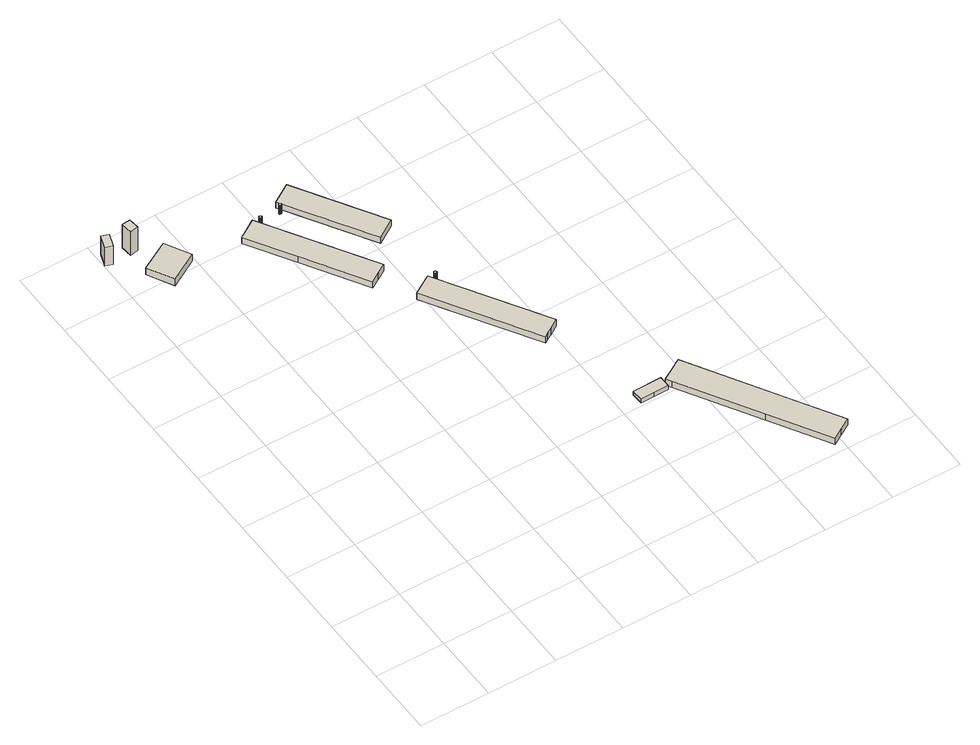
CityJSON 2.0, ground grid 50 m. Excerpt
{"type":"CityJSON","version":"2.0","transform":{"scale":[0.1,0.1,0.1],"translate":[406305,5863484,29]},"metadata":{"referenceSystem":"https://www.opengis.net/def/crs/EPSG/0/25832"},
"CityObjects":{
"building1":{"type":"Building","attributes":{"Gemeindeschluessel":"03454033","AbsoluteHoehe":"29.907","MittlereTraufHoehe":"45.543","Firsthoehe":"47.804","function":"31001_2720","roofType":"3100","measuredHeight":17.9},"address":[{"country":"Germany","locality":"Lorup"}],"geometry":[{"type":"MultiSurface","lod":"1","boundaries":[[[0,1,2,3]],[[4,5,6,7]],[[4,7,3,2]],[[5,4,2,1]],[[6,5,1,0]],[[7,6,0,3]]]}]},
"building2":{"type":"Building","attributes":{"Gemeindeschluessel":"03454033","AbsoluteHoehe":"29.807","MittlereTraufHoehe":"49.671","Firsthoehe":"52.449","function":"31001_2720","roofType":"3100","measuredHeight":22.64},"address":[{"country":"Germany","locality":"Lorup"}],"geometry":[{"type":"MultiSurface","lod":"1","boundaries":[[[8,9,10,11]],[[12,13,14,15]],[[12,15,11,10]],[[13,12,10,9]],[[14,13,9,8]],[[15,14,8,11]]]}]},
"building3":{"type":"Building","attributes":{"Gemeindeschluessel":"03454033","AbsoluteHoehe":"30.101","MittlereTraufHoehe":"35.002","Firsthoehe":"37.516","function":"31001_2720","roofType":"3100","measuredHeight":7.42},"address":[{"country":"Germany","locality":"Lorup"}],"geometry":[{"type":"MultiSurface","lod":"1","boundaries":[[[16,17,18,19]],[[20,21,22,23]],[[20,23,19,18]],[[21,20,18,17]],[[22,21,17,16]],[[23,22,16,19]]]}]},
"building4":{"type":"Building","attributes":{"Gemeindeschluessel":"03454033","AbsoluteHoehe":"33.363","MittlereTraufHoehe":"41.138","Firsthoehe":"41.138","function":"51003_1201","roofType":"1000","measuredHeight":7.78},"address":[{"country":"Germany","locality":"Lorup"}],"geometry":[{"type":"MultiSurface","lod":"1","boundaries":[[[24,25,26,27,28,29,30,31,32,33,34,35,36,37,38,39,40,41,42,43,44,45,46,47,48,49,50,51,52,53,54,55,56,57,58,59]],[[60,61,62,63,64,65,66,67,68,69,70,71,72,73,74,75,76,77,78,79,80,81,82,83,84,85,86,87,88,89,90,91,92,93,94,95]],[[60,95,59,58]],[[61,60,58,57]],[[62,61,57,56]],[[63,62,56,55]],[[64,63,55,54]],[[65,64,54,53]],[[66,65,53,52]],[[67,66,52,51]],[[68,67,51,50]],[[69,68,50,49]],[[70,69,49,48]],[[71,70,48,47]],[[72,71,47,46]],[[73,72,46,45]],[[74,73,45,44]],[[75,74,44,43]],[[76,75,43,42]],[[77,76,42,41]],[[78,77,41,40]],[[79,78,40,39]],[[80,79,39,38]],[[81,80,38,37]],[[82,81,37,36]],[[83,82,36,35]],[[84,83,35,34]],[[85,84,34,33]],[[86,85,33,32]],[[87,86,32,31]],[[88,87,31,30]],[[89,88,30,29]],[[90,89,29,28]],[[91,90,28,27]],[[92,91,27,26]],[[93,92,26,25]],[[94,93,25,24]],[[95,94,24,59]]]}]},
"building5":{"type":"Building","attributes":{"Gemeindeschluessel":"03454033","AbsoluteHoehe":"32.976","MittlereTraufHoehe":"38.143","Firsthoehe":"39.93","function":"31001_2000","roofType":"3100","measuredHeight":6.95},"address":[{"country":"Germany","locality":"Lorup"}],"geometry":[{"type":"MultiSurface","lod":"1","boundaries":[[[96,97,98,99,100,101,102]],[[103,104,105,106,107,108,109]],[[103,109,102,101]],[[104,103,101,100]],[[105,104,100,99]],[[106,105,99,98]],[[107,106,98,97]],[[108,107,97,96]],[[109,108,96,102]]]}]},
"building6":{"type":"Building","attributes":{"Gemeindeschluessel":"03454033","AbsoluteHoehe":"33.256","MittlereTraufHoehe":"41.133","Firsthoehe":"41.133","function":"51003_1201","roofType":"1000","measuredHeight":7.88},"address":[{"country":"Germany","locality":"Lorup"}],"geometry":[{"type":"MultiSurface","lod":"1","boundaries":[[[110,111,112,113,114,115,116,117,118,119,120,121,122,123,124,125,126,127,128,129,130,131,132,133,134,135,136,137,138,139,140,141,142,143,144,145,146,147]],[[148,149,150,151,152,153,154,155,156,157,158,159,160,161,162,163,164,165,166,167,168,169,170,171,172,173,174,175,176,177,178,179,180,181,182,183,184,185]],[[148,185,147,146]],[[149,148,146,145]],[[150,149,145,144]],[[151,150,144,143]],[[152,151,143,142]],[[153,152,142,141]],[[154,153,141,140]],[[155,154,140,139]],[[156,155,139,138]],[[157,156,138,137]],[[158,157,137,136]],[[159,158,136,135]],[[160,159,135,134]],[[161,160,134,133]],[[162,161,133,132]],[[163,162,132,131]],[[164,163,131,130]],[[165,164,130,129]],[[166,165,129,128]],[[167,166,128,127]],[[168,167,127,126]],[[169,168,126,125]],[[170,169,125,124]],[[171,170,124,123]],[[172,171,123,122]],[[173,172,122,121]],[[174,173,121,120]],[[175,174,120,119]],[[176,175,119,118]],[[177,176,118,117]],[[178,177,117,116]],[[179,178,116,115]],[[180,179,115,114]],[[181,180,114,113]],[[182,181,113,112]],[[183,182,112,111]],[[184,183,111,110]],[[185,184,110,147]]]}]},
"building7":{"type":"Building","attributes":{"Gemeindeschluessel":"03454033","AbsoluteHoehe":"36.299","MittlereTraufHoehe":"44.642","Firsthoehe":"44.642","function":"51003_1201","roofType":"1000","measuredHeight":8.34},"address":[{"country":"Germany","locality":"Lorup"}],"geometry":[{"type":"MultiSurface","lod":"1","boundaries":[[[186,187,188,189,190,191,192,193,194,195,196,197,198,199,200,201,202,203,204,205,206,207,208,209,210,211,212,213,214,215,216,217,218,219,220,221,222,223]],[[224,225,226,227,228,229,230,231,232,233,234,235,236,237,238,239,240,241,242,243,244,245,246,247,248,249,250,251,252,253,254,255,256,257,258,259,260,261]],[[224,261,223,222]],[[225,224,222,221]],[[226,225,221,220]],[[227,226,220,219]],[[228,227,219,218]],[[229,228,218,217]],[[230,229,217,216]],[[231,230,216,215]],[[232,231,215,214]],[[233,232,214,213]],[[234,233,213,212]],[[235,234,212,211]],[[236,235,211,210]],[[237,236,210,209]],[[238,237,209,208]],[[239,238,208,207]],[[240,239,207,206]],[[241,240,206,205]],[[242,241,205,204]],[[243,242,204,203]],[[244,243,203,202]],[[245,244,202,201]],[[246,245,201,200]],[[247,246,200,199]],[[248,247,199,198]],[[249,248,198,197]],[[250,249,197,196]],[[251,250,196,195]],[[252,251,195,194]],[[253,252,194,193]],[[254,253,193,192]],[[255,254,192,191]],[[256,255,191,190]],[[257,256,190,189]],[[258,257,189,188]],[[259,258,188,187]],[[260,259,187,186]],[[261,260,186,223]]]}]},
"building8":{"type":"Building","attributes":{"Gemeindeschluessel":"03454033","AbsoluteHoehe":"36.2","MittlereTraufHoehe":"41.252","Firsthoehe":"43.135","function":"31001_2000","roofType":"5000","measuredHeight":6.93},"address":[{"country":"Germany","locality":"Lorup"}],"geometry":[{"type":"MultiSurface","lod":"1","boundaries":[[[262,263,264,265,266,267]],[[268,269,270,271,272,273]],[[268,273,267,266]],[[269,268,266,265]],[[270,269,265,264]],[[271,270,264,263]],[[272,271,263,262]],[[273,272,262,267]]]}]},
"building9":{"type":"Building","attributes":{"Gemeindeschluessel":"03454033","AbsoluteHoehe":"33.283","MittlereTraufHoehe":"37.504","Firsthoehe":"39.896","function":"31001_2000","roofType":"3100","measuredHeight":6.61},"address":[{"country":"Germany","locality":"Lorup"}],"geometry":[{"type":"MultiSurface","lod":"1","boundaries":[[[274,275,276,277]],[[278,279,280,281]],[[278,281,277,276]],[[279,278,276,275]],[[280,279,275,274]],[[281,280,274,277]]]}]},
"building10":{"type":"Building","attributes":{"Gemeindeschluessel":"03454033","BezugspunktDach":"4000","AbsoluteHoehe":"38.546","MittlereTraufHoehe":"42.046","Firsthoehe":"42.046","function":"31001_2720","measuredHeight":3.5},"address":[{"country":"Germany","locality":"Lorup"}],"geometry":[{"type":"MultiSurface","lod":"1","boundaries":[[[282,283,284,285,286,287]],[[288,289,290,291,292,293]],[[288,293,287,286]],[[289,288,286,285]],[[290,289,285,284]],[[291,290,284,283]],[[292,291,283,282]],[[293,292,282,287]]]}]},
"building11":{"type":"Building","attributes":{"name":"Silos","Gemeindeschluessel":"03454033","AbsoluteHoehe":"38.443","MittlereTraufHoehe":"43.206","Firsthoehe":"45.285","function":"31001_2000","roofType":"3100","measuredHeight":6.84},"address":[{"country":"Germany","locality":"Lorup"}],"geometry":[{"type":"MultiSurface","lod":"1","boundaries":[[[294,295,296,297,298,299,300,301,302]],[[303,304,305,306,307,308,309,310,311]],[[303,311,302,301]],[[304,303,301,300]],[[305,304,300,299]],[[306,305,299,298]],[[307,306,298,297]],[[308,307,297,296]],[[309,308,296,295]],[[310,309,295,294]],[[311,310,294,302]]]}]}
},
"vertices":[
[42,3909,177],[9,3814,177],[60,3796,177],[93,3891,177],[60,3796,9],[9,3814,9],[42,3909,9],[93,3891,9],
[242,3887,221],[184,3882,221],[191,3802,221],[251,3809,221],[191,3802,8],[184,3882,8],[242,3887,8],[251,3809,8],
[178,3611,73],[278,3433,73],[481,3548,73],[382,3725,73],[481,3548,11],[278,3433,11],[178,3611,11],[382,3725,11],
[972,3541,121],[973,3539,121],[973,3537,121],[974,3536,121],[975,3534,121],[976,3534,121],[977,3533,121],[979,3532,121],[980,3532,121],[982,3532,121],[985,3532,121],[986,3532,121],[988,3533,121],[989,3535,121],[990,3536,121],[991,3537,121],[992,3539,121],[992,3540,121],[992,3542,121],[992,3543,121],[991,3545,121],[991,3547,121],[990,3548,121],[989,3549,121],[987,3550,121],[985,3551,121],[983,3552,121],[981,3552,121],[980,3551,121],[978,3551,121],[977,3550,121],[976,3549,121],[975,3548,121],[973,3547,121],[973,3545,121],[972,3542,121],[973,3545,44],[973,3547,44],[975,3548,44],[976,3549,44],[977,3550,44],[978,3551,44],[980,3551,44],[981,3552,44],[983,3552,44],[985,3551,44],[987,3550,44],[989,3549,44],[990,3548,44],[991,3547,44],[991,3545,44],[992,3543,44],[992,3542,44],[992,3540,44],[992,3539,44],[991,3537,44],[990,3536,44],[989,3535,44],[988,3533,44],[986,3532,44],[985,3532,44],[982,3532,44],[980,3532,44],[979,3532,44],[977,3533,44],[976,3534,44],[975,3534,44],[974,3536,44],[973,3537,44],[973,3539,44],[972,3541,44],[972,3542,44],
[1005,3155,97],[1272,2721,97],[1341,2763,97],[1409,2805,97],[938,3565,97],[871,3523,97],[803,3481,97],[871,3523,40],[938,3565,40],[1409,2805,40],[1341,2763,40],[1272,2721,40],[1005,3155,40],[803,3481,40],
[1134,3555,121],[1135,3555,121],[1136,3553,121],[1138,3553,121],[1140,3552,121],[1141,3552,121],[1143,3552,121],[1144,3552,121],[1145,3553,121],[1147,3554,121],[1148,3555,121],[1150,3556,121],[1150,3557,121],[1151,3558,121],[1151,3560,121],[1152,3562,121],[1151,3564,121],[1151,3566,121],[1150,3567,121],[1149,3568,121],[1149,3569,121],[1147,3570,121],[1146,3571,121],[1144,3572,121],[1142,3572,121],[1140,3572,121],[1138,3572,121],[1137,3571,121],[1135,3570,121],[1134,3568,121],[1133,3567,121],[1132,3566,121],[1132,3564,121],[1132,3563,121],[1132,3562,121],[1132,3560,121],[1132,3558,121],[1133,3556,121],[1132,3558,43],[1132,3560,43],[1132,3562,43],[1132,3563,43],[1132,3564,43],[1132,3566,43],[1133,3567,43],[1134,3568,43],[1135,3570,43],[1137,3571,43],[1138,3572,43],[1140,3572,43],[1142,3572,43],[1144,3572,43],[1146,3571,43],[1147,3570,43],[1149,3569,43],[1149,3568,43],[1150,3567,43],[1151,3566,43],[1151,3564,43],[1152,3562,43],[1151,3560,43],[1151,3558,43],[1150,3557,43],[1150,3556,43],[1148,3555,43],[1147,3554,43],[1145,3553,43],[1144,3552,43],[1143,3552,43],[1141,3552,43],[1140,3552,43],[1138,3553,43],[1136,3553,43],[1135,3555,43],[1134,3555,43],[1133,3556,43],
[1600,2526,156],[1600,2525,156],[1601,2524,156],[1602,2522,156],[1603,2521,156],[1604,2520,156],[1605,2520,156],[1606,2519,156],[1607,2519,156],[1610,2519,156],[1612,2519,156],[1614,2519,156],[1615,2520,156],[1616,2521,156],[1617,2522,156],[1618,2523,156],[1619,2525,156],[1619,2526,156],[1620,2528,156],[1619,2530,156],[1619,2533,156],[1618,2533,156],[1617,2535,156],[1616,2537,156],[1614,2538,156],[1612,2538,156],[1611,2539,156],[1610,2539,156],[1608,2538,156],[1607,2538,156],[1605,2538,156],[1603,2536,156],[1602,2535,156],[1601,2533,156],[1600,2532,156],[1600,2530,156],[1600,2529,156],[1600,2528,156],[1600,2529,73],[1600,2530,73],[1600,2532,73],[1601,2533,73],[1602,2535,73],[1603,2536,73],[1605,2538,73],[1607,2538,73],[1608,2538,73],[1610,2539,73],[1611,2539,73],[1612,2538,73],[1614,2538,73],[1616,2537,73],[1617,2535,73],[1618,2533,73],[1619,2533,73],[1619,2530,73],[1620,2528,73],[1619,2526,73],[1619,2525,73],[1618,2523,73],[1617,2522,73],[1616,2521,73],[1615,2520,73],[1614,2519,73],[1612,2519,73],[1610,2519,73],[1607,2519,73],[1606,2519,73],[1605,2520,73],[1604,2520,73],[1603,2521,73],[1602,2522,73],[1601,2524,73],[1600,2525,73],[1600,2526,73],[1600,2528,73],
[1921,1738,129],[1960,1762,129],[2028,1804,129],[1566,2551,129],[1430,2467,129],[1892,1720,129],[1430,2467,72],[1566,2551,72],[2028,1804,72],[1960,1762,72],[1921,1738,72],[1892,1720,72],
[1144,3614,97],[1519,3007,97],[1655,3091,97],[1279,3698,97],[1655,3091,43],[1519,3007,43],[1144,3614,43],[1279,3698,43],
[2097,955,130],[2193,956,130],[2297,957,130],[2297,995,130],[2296,1040,130],[2091,1036,130],[2296,1040,95],[2297,995,95],[2297,957,95],[2193,956,95],[2097,955,95],[2091,1036,95],
[2902,1,149],[2981,49,149],[3059,96,149],[2861,425,149],[2460,1093,149],[2382,1046,149],[2303,999,149],[2328,958,149],[2656,411,149],[2328,958,94],[2303,999,94],[2382,1046,94],[2460,1093,94],[2861,425,94],[3059,96,94],[2981,49,94],[2902,1,94],[2656,411,94]
]}
